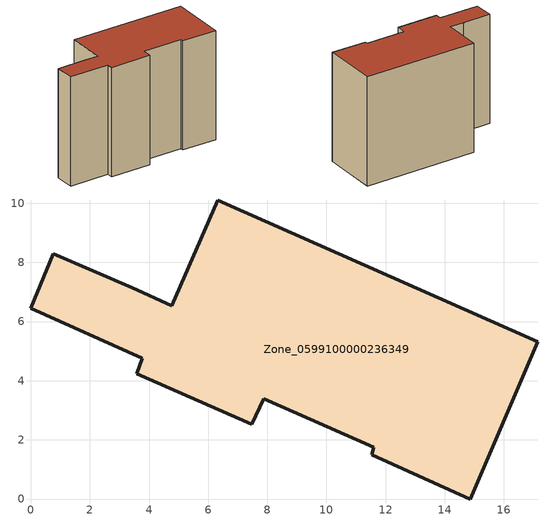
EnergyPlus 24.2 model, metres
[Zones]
Zone_0599100000236349
 floor ground (C_G): 17.15,5.32 14.86,0 11.54,1.49 11.61,1.75 7.89,3.39 7.48,2.52 3.59,4.23 3.77,4.76 0,6.45 0.76,8.3 3.44,7.15 4.77,6.54 6.32,10.11 z0
 wall outside (C_F): 3.59,4.23 7.48,2.52 7.89,3.39 11.61,1.75 11.54,1.49 14.86,0 17.15,5.32 6.32,10.11 4.77,6.54 3.44,7.15 0.76,8.3 0,6.45 3.77,4.76 3.59,4.23 z0:11.46
 roof outside (C_R): 11.54,1.49 14.86,0 17.15,5.32 6.32,10.11 4.77,6.54 3.44,7.15 0.76,8.3 0,6.45 3.77,4.76 3.59,4.23 7.48,2.52 7.89,3.39 11.61,1.75 z11.46
[BUILDING]
Pand.0599100000236349: North Axis=0; Terrain=City; Loads Convergence Tolerance Value=0.04; Temperature Convergence Tolerance Value=0.4; Solar Distribution=FullExterior; Maximum Number of Warmup Days=25; Minimum Number of Warmup Days=1
[Site:Location]
Rotterdam.The.Hague.AP_ZH_NLD Design_Conditions: Latitude=51.96; Longitude=4.45; Time Zone=1; Elevation=-4.5
[SITE:GROUNDTEMPERATURE:BUILDINGSURFACE]
18, 18, 18, 18, 18, 18, 18, 18, 18, 18, 18, 18
[MATERIAL] Thermal Absorptance=0.9; Solar Absorptance=0.7; Visible Absorptance=0.7
Name | Roughness | Thickness | Conductivity | Density | Specific Heat
G.TI.1946 | MediumSmooth | 0.15 | 1 | 540 | 1210
F.TI.1946 | Rough | 0.3 | 0.857143 | 1920 | 840
R.TI.1946 | MediumRough | 0.2 | 0.1 | 1500 | 1000
[CONSTRUCTION]
C_G: G.TI.1946
C_F: F.TI.1946
C_R: R.TI.1946
[ZONE]
Zone_0599100000236349: Type=1; Multiplier=1; Ceiling Height=Autocalculate; Volume=Autocalculate; Floor Area=autocalculate; Part of Total Floor Area=Yes
[ZONEINFILTRATION:DESIGNFLOWRATE]
Infil_Zone_0599100000236349: Zone or ZoneList or Space or SpaceList=Zone_0599100000236349; Schedule=AlwaysOn; Design Flow Rate Calculation Method=Flow/Area; Flow Rate per Floor Area=0.003; Constant Term Coefficient=1; Temperature Term Coefficient=0; Velocity Term Coefficient=0; Velocity Squared Term Coefficient=0
[HVACTEMPLATE:ZONE:IDEALLOADSAIRSYSTEM]
Zone_0599100000236349: Maximum Heating Supply Air Temperature=50; Minimum Cooling Supply Air Temperature=13; Maximum Heating Supply Air Humidity Ratio=0.0156; Minimum Cooling Supply Air Humidity Ratio=0.0077; Heating Limit=NoLimit; Cooling Limit=NoLimit; Dehumidification Control Type=ConstantSensibleHeatRatio; Cooling Sensible Heat Ratio=0.7; Dehumidification Setpoint=60; Humidification Control Type=None; Humidification Setpoint=30; Outdoor Air Method=None; Outdoor Air Flow Rate per Person=0.00944; Outdoor Air Flow Rate per Zone Floor Area=0; Outdoor Air Flow Rate per Zone=0; Demand Controlled Ventilation Type=None; Outdoor Air Economizer Type=NoEconomizer; Heat Recovery Type=None; Sensible Heat Recovery Effectiveness=0.7; Latent Heat Recovery Effectiveness=0.65
[ZONECONTROL:THERMOSTAT]
ThermostatControl_Zone_0599100000236349: Zone or ZoneList=Zone_0599100000236349; Control Type Schedule=DualSetpointControlType; Control 1=Thermostat_Zone_0599100000236349; Temperature Difference Between Cutout And Setpoint=0
[THERMOSTATSETPOINT:DUALSETPOINT]
Thermostat_Zone_0599100000236349: Heating Setpoint Temperature Schedule=HeatingSetpoint_Zone_0599100000236349; Cooling Setpoint Temperature Schedule=CoolingSetpoint_Zone_0599100000236349
[SCHEDULE:COMPACT]
HeatingSetpoint_Zone_0599100000236349: Through: 12/31, For: AllDays, Until: 24:00, 21
CoolingSetpoint_Zone_0599100000236349: Through: 12/31, For: AllDays, Until: 24:00, 24
DualSetpointControlType: Through: 12/31, For: AllDays, Until: 24:00, 4
AlwaysOn: Through: 12/31, For: AllDays, Until: 24:00, 1
